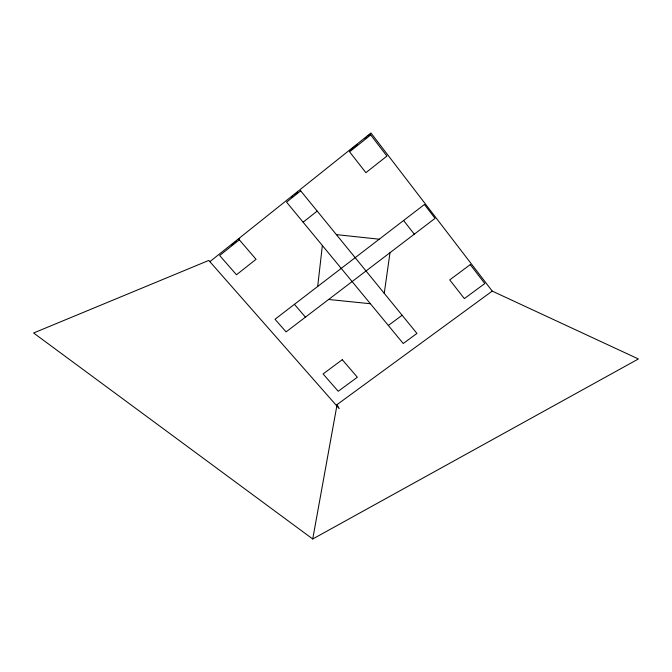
<?xml version="1.0" encoding="UTF-8"?>
<svg xmlns="http://www.w3.org/2000/svg" width="672" height="672" viewBox="0 0 672 672"><rect width="100%" height="100%" fill="white"/><g stroke="black" fill="none" stroke-linecap="round" stroke-linejoin="round"><path stroke-width="1.01" d="M317.68 286.474L322.367 245.515M384.25 293.328L390.004 252.706M312.724 538.994L337.084 404.586L492.232 291.102L638.4 358.966L312.724 538.994L33.6 332.993L208.782 260.434L339.209 408.66L337.084 404.586M209.866 261.66L370.961 133.006L492.232 291.102M231.613 244.91L233.243 243.608M234.872 242.315L236.494 241.013M238.123 239.711L239.753 238.417M291.388 197.19L292.942 195.947M294.504 194.695L297.629 192.209M349.339 150.923L357.412 144.472M364.678 138.667L366.29 137.382M367.912 136.088L370.331 134.156M303.114 222.188L317.192 211.092M388.349 325.475L402.116 315.252M328.625 299.477L370.415 303.736M336.378 234.62L379.226 239.207M294.428 304.34L305.432 317.15M403.595 220.5L414.296 234.192M239.316 239.82L219.66 255.511L236.477 274.764L256.057 259.316L239.316 239.82M300.686 190.84L286.549 202.121L403.234 343.518L416.951 333.438L300.686 190.84M370.717 134.946L349.583 151.813L365.887 172.67L386.929 156.072L370.717 134.946M424.427 204.498L275.016 319.242L286.079 331.901L435.061 218.358L424.427 204.498M342.275 359.696L323.089 373.951L338.234 391.28L357.344 377.236L342.275 359.696M470.282 264.625L449.728 279.896L464.352 298.603L484.814 283.559L470.282 264.625"/></g></svg>
